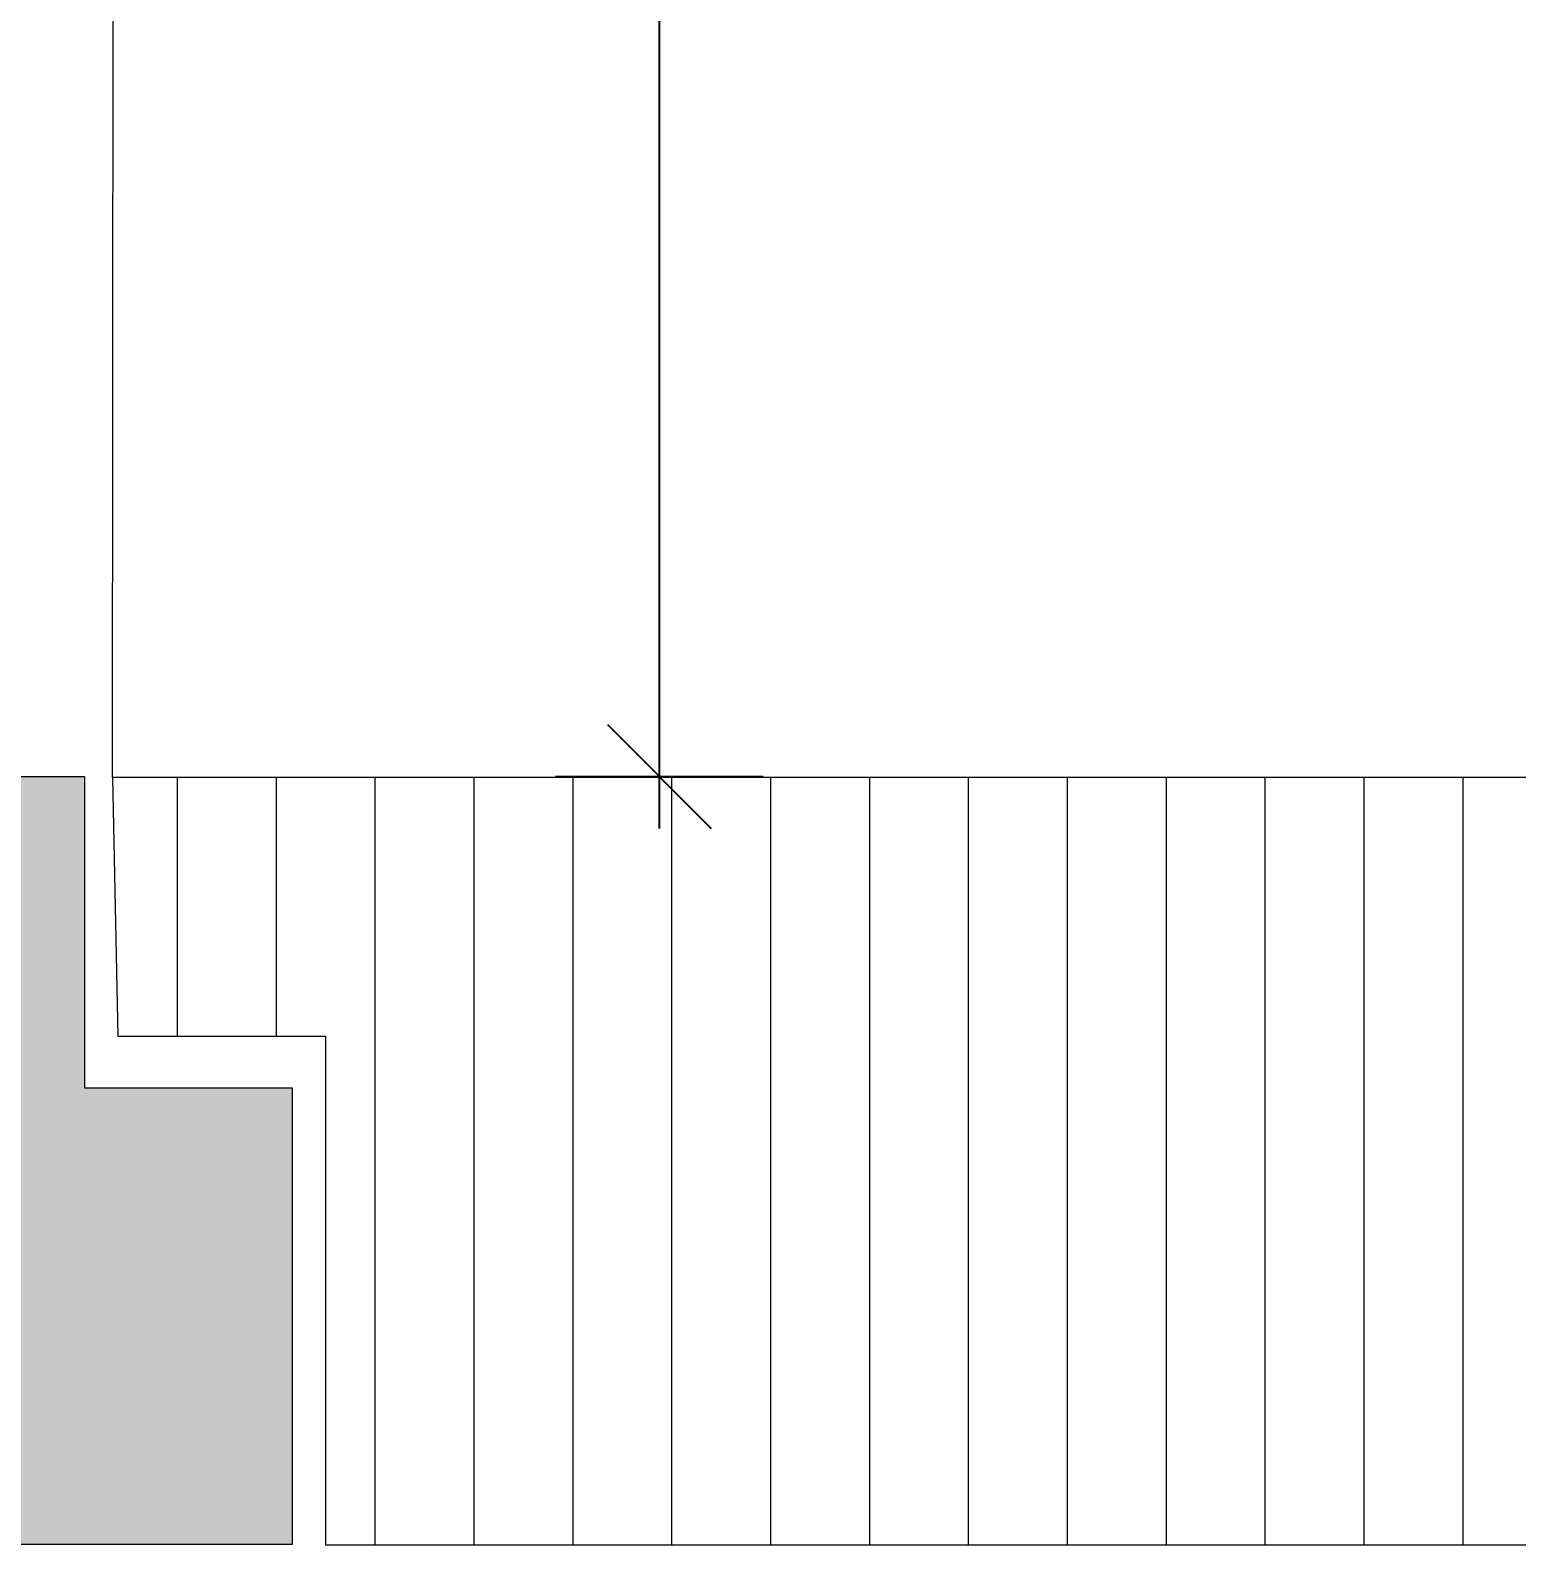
# Model space of a CAD drawing. Header units: inches. Extents: x 4017 to 5703, y -944 to 2840.
# Drawn here: x 4155.25 to 4169.56, y 1244.98 to 1259.57 of the extents above; entities that cross this region are included whole.
import ezdxf

# ---------------------------------------------------------------- set-up
doc = ezdxf.new("R2010")
doc.units = ezdxf.units.IN
doc.header["$MEASUREMENT"] = 0
doc.linetypes.add('DASHED', pattern=[19.05, 12.7, -6.35])
doc.layers.get('0').update_dxf_attribs({"color": 5})
doc.layers.get('DEFPOINTS').update_dxf_attribs({"color": 254})
doc.layers.add('1 - plaster', color=1, linetype='Continuous', lineweight=9)
doc.layers.add('A-dim-work', color=8, linetype='Continuous')
doc.styles.add('hebtovna', font='hebtovna.shx', dxfattribs={"width": 0.7})
doc.dimstyles.new('Copy of gl-D10', dxfattribs={"dimtxt": 2, "dimasz": 1, "dimexe": 1, "dimexo": 1, "dimgap": 1, "dimtad": 0, "dimdec": 1, "dimzin": 0, "dimdsep": 46, "dimtxsty": 'hebtovna', "dimblk": 'OBLIQUE', "dimblk1": 'OBLIQUE', "dimblk2": 'OBLIQUE', "dimcen": 0, "dimdle": 0.5, "dimclrd": 256, "dimclre": 256, "dimclrt": 256, "dimadec": 0, "dimazin": 0, "dimtfac": 0.05, "dimtdec": 1, "dimtix": 1, "dimtmove": 2, "dimatfit": 0, "dimfxl": 1, "dimfxlon": 1, "dimtvp": 0.75, "dimtolj": 1, "dimtzin": 0, "dimarcsym": 0})

# ---------------------------------------------------------------- blocks, each defined once
blk = doc.blocks.new('ddddw')
at = {"layer": '1 - plaster', "true_color": 0xe0a352}
blk.add_hatch(color=33, dxfattribs=at).paths.add_polyline_path([(6, 6.789), (6, -0.611), (8, -0.611), (8, 2.389), (10, 2.389), (10, 6.789)])
at = {"layer": '1 - plaster'}
blk.add_lwpolyline([(6, 6.789), (6, -0.611), (8, -0.611), (8, 2.389), (10, 2.389), (10, 6.789), (6, 6.789)], dxfattribs=at)
blk = doc.blocks.new('doorpod')
at = {"layer": '1 - plaster'}
h = blk.add_hatch(dxfattribs=at)
h.set_pattern_fill('LINE', color=256, scale=0.3, angle=90)
h.set_pattern_definition([(90, (-4140.5627, 8565.0858), (-0.9525, 6e-17), [])])
h.paths.add_polyline_path([(69.375, 0), (69.375, 4.4), (69.375, 4.9), (71.375, 4.9), (71.323, 7.391), (30.326, 7.391), (-1.731, 7.391), (-1.679, 4.9), (0.321, 4.9), (0.321, 4.4), (0.321, 0)])
at = {"layer": '1 - plaster', "linetype": 'DASHED'}
blk.add_lwpolyline([(-1.731, 7.391), (-1.679, 77.9, -0.408271), (71.323, 7.391)], format="xyb", dxfattribs=at)
at = {"layer": '1 - plaster'}
blk.add_lwpolyline([(69.375, 0), (69.375, 4.4), (69.375, 4.9), (71.375, 4.9), (71.323, 7.391), (30.326, 7.391), (-1.731, 7.391), (-1.679, 4.9), (0.321, 4.9), (0.321, 4.4), (0.321, 0), (69.375, 0)], dxfattribs=at)
blk = doc.blocks.new('_Oblique')
at = {"color": 0, "linetype": 'ByBlock', "lineweight": -2}
blk.add_line((-0.5, -0.5), (0.5, 0.5), dxfattribs=at)
blk = doc.blocks.new('*D382')
at = {"layer": 'A-dim-work', "color": 6, "lineweight": -2, "transparency": 16777216}
for p, q in [((4161.306, 1317.871), (4161.306, 1251.885)), ((4160.306, 1317.371), (4162.306, 1317.371)), ((4160.306, 1252.385), (4162.306, 1252.385))]:
    blk.add_line(p, q, dxfattribs=at)
at = {"layer": 'DEFPOINTS', "color": 0, "transparency": 16777216}
for p in [(4154.631, 1317.371), (4153.77, 1252.385), (4161.306, 1252.385)]:
    blk.add_point(p, dxfattribs=at)
at = {"layer": 'A-dim-work', "color": 6, "lineweight": -2, "transparency": 16777216}
for p, rotation in [((4161.306, 1317.371), 90), ((4161.306, 1252.385), 270)]:
    blk.add_blockref('_Oblique', p, dxfattribs=dict(at, rotation=rotation))
at = {"layer": 'A-dim-work', "color": 6, "transparency": 16777216, "insert": (4159.056, 1284.878), "char_height": 3, "attachment_point": 5, "rotation": 90, "style": 'hebtovna'}
blk.add_mtext('\\A1;65.0', dxfattribs=at)

msp = doc.modelspace()

# ---------------------------------------------------------------- block references
at = {"xscale": -1, "rotation": 180}
msp.add_blockref('ddddw', (4147.77, 1251.774), dxfattribs=at)
msp.add_blockref('doorpod', (4157.77, 1244.984))

# ---------------------------------------------------------------- dimensions: what is measured, and where the dimension line sits
at = {"layer": 'A-dim-work'}
dim = msp.add_linear_dim(base=(4161.306, 1252.385), p1=(4154.631, 1317.371), p2=(4153.77, 1252.385), angle=90, dimstyle='Copy of gl-D10', override={"dimtxt": 3, "dimclrd": 6, "dimclre": 6, "dimclrt": 6}, dxfattribs=at)
dim.commit()
dim.dimension.update_dxf_attribs({"geometry": '*D382', "text_midpoint": (4159.056, 1284.878)})

doc.saveas('drawing.dxf')
